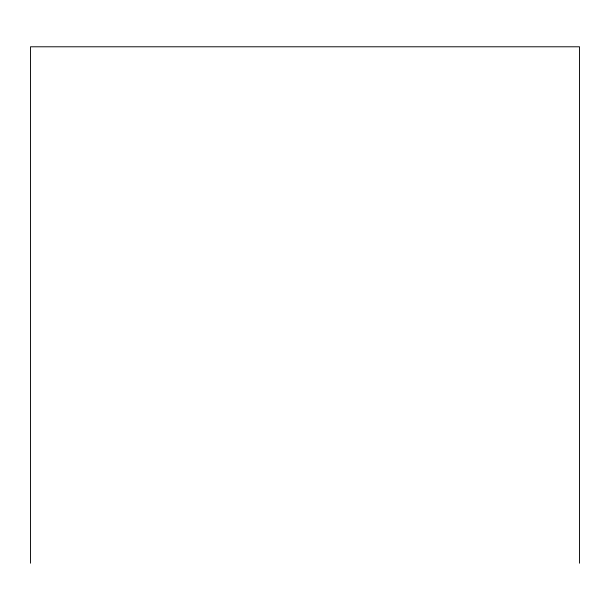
<?xml version="1.0" encoding="UTF-8"?>
<svg xmlns="http://www.w3.org/2000/svg" width="610" height="610" viewBox="0 0 610 610"><rect width="100%" height="100%" fill="white"/><g stroke="black" fill="none" stroke-linecap="round" stroke-linejoin="round"><path stroke-width="0.91" d="M579.5 563.213L579.5 46.787L30.5 46.787L30.5 563.213"/></g></svg>
